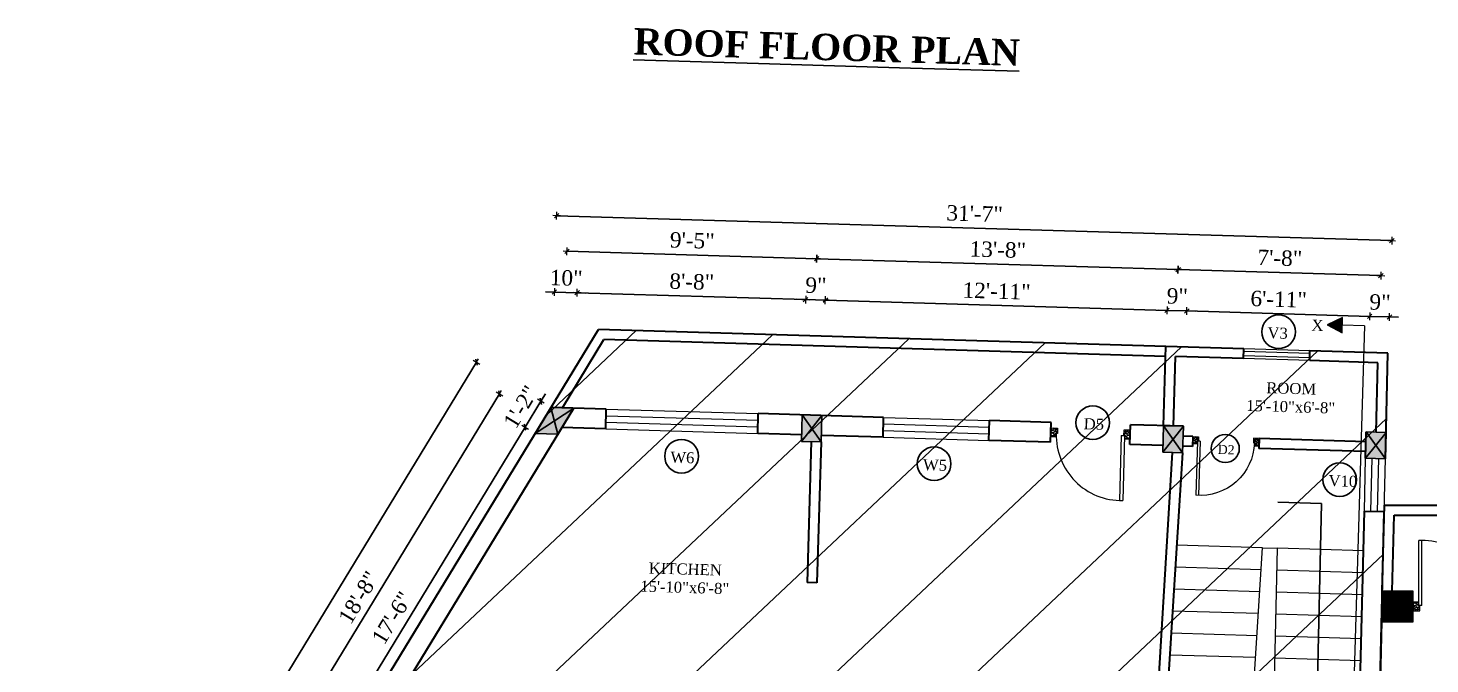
# Model space of a CAD drawing. Header units: inches. Extents: x 4069 to 291496, y -47643 to 12535.
# Drawn here: x 139209 to 139845, y -20518 to -20229 of the extents above; entities that cross this region are included whole.
import ezdxf

# ---------------------------------------------------------------- set-up
doc = ezdxf.new("R2010")
doc.units = ezdxf.units.IN
doc.header["$LTSCALE"] = 5
doc.header["$MEASUREMENT"] = 0
for name, color, linetype, lineweight in [('A-WALL', 7, 'Continuous', 9), ('Dimension', 7, 'Continuous', 18), ('DOOR', 62, 'Continuous', 0), ('Dw', 2, 'Continuous', 18), ('tefriş', 30, 'Continuous', 9)]:
    doc.layers.add(name, color=color, linetype=linetype, lineweight=lineweight)
doc.layers.add('dim line', color=7, linetype='Continuous', lineweight=15, true_color=0xfab2b2)
doc.layers.add('TEXT', color=6, linetype='Continuous')
doc.layers.add('WALL', color=7, linetype='Continuous')
doc.styles.add('ordinary', font='times.ttf')
doc.dimstyles.new('Copy of 96', dxfattribs={"dimtxt": 7, "dimasz": 4, "dimexe": 0.5, "dimexo": 0.5, "dimgap": 3, "dimtad": 1, "dimdec": 1, "dimzin": 11, "dimdsep": 46, "dimlunit": 4, "dimtxsty": 'ordinary', "dimblk": 'OBLIQUE', "dimcen": 0.09, "dimse1": 1, "dimse2": 1, "dimclrt": 6, "dimazin": 0, "dimtfac": 1, "dimtdec": 1, "dimtix": 1, "dimtmove": 2, "dimatfit": 3, "dimldrblk": 'leader', "dimfxl": 0.5, "dimfxlon": 1, "dimtolj": 1, "dimtzin": 0, "dimarcsym": 0})

# ---------------------------------------------------------------- blocks, each defined once
blk = doc.blocks.new('C1a')
at = {"color": 1, "ltscale": 5}
for p, q in [((18657.75, 4625.76), (18648.75, 4625.76)), ((18648.75, 4625.76), (18648.82, 4613.76)), ((18657.82, 4613.76), (18657.75, 4625.76)), ((18648.82, 4613.76), (18657.82, 4613.76))]:
    blk.add_line(p, q, dxfattribs=at)
blk = doc.blocks.new('c2a')
at = {"color": 1, "ltscale": 5}
for p, q in [((18091.63, 4625.76), (18084.82, 4613.76)), ((18101.98, 4625.76), (18091.63, 4625.76)), ((18095.17, 4613.76), (18101.98, 4625.76)), ((18084.82, 4613.76), (18095.17, 4613.76))]:
    blk.add_line(p, q, dxfattribs=at)
blk = doc.blocks.new('A$C27B36B59')
at = {"layer": 'DOOR'}
for p, q in [((0, 4), (0, 0)), ((2.5, 4), (0, 4)), ((0, 0), (3, 0)), ((2.5, 2.5), (2.5, 4)), ((3, 2.5), (2.5, 2.5)), ((3, 0), (3, 2.5))]:
    blk.add_line(p, q, dxfattribs=at)
for centre, radius, start, end in [((-1.4, -0.54), 4.75, 22.14107, 72.83803), ((1.34, 2.09), 1.64, 45.13802, 144.89476), ((2.21, 0.3), 2.49, 83.31492, 152.65798), ((0.13, 0.37), 2.05, 349.48753, 93.68048), ((1.96, -0.47), 2.01, 58.74475, 166.49498), ((-0.06, 0.32), 1.13, 343.54197, 86.94698), ((2.08, -0.4), 1.17, 38.28162, 160.15192)]:
    blk.add_arc(centre, radius, start, end, dxfattribs=at)
blk = doc.blocks.new('D2')
at = {"layer": 'DOOR'}
for p, q in [((74473.95, 24047.59), (74473.95, 24018.09)), ((74473.95, 24047.59), (74475.45, 24047.59)), ((74475.45, 24047.59), (74475.45, 24018.13))]:
    blk.add_line(p, q, dxfattribs=at)
blk.add_arc((74473.95, 24047.59), 29.5, 180, 272.9146, dxfattribs=at)
at = {"layer": 'DOOR', "xscale": -1, "rotation": 180}
blk.add_blockref('A$C27B36B59', (74441.95, 24050.09), dxfattribs=at)
at = {"layer": 'DOOR', "rotation": 180}
blk.add_blockref('A$C27B36B59', (74477.95, 24050.09), dxfattribs=at)
blk = doc.blocks.new('x-x')
at = {"ltscale": 5}
for points in [[(11364.03, -701.52), (11364.03, -694.51), (11357.15, -698.09)], [(11364.03, -1135.52), (11364.03, -1128.51), (11357.15, -1132.09)]]:
    blk.add_hatch(color=256, dxfattribs=at).paths.add_polyline_path(points)
for p, q in [((11364.03, -694.51), (11357.15, -698.09)), ((11357.15, -698.09), (11364.03, -701.52)), ((11364.03, -701.52), (11364.03, -694.51)), ((11374.13, -698.09), (11364.03, -698.09)), ((11374.13, -698.09), (11374.13, -1132.09)), ((11364.03, -1128.51), (11357.15, -1132.09)), ((11364.03, -1135.52), (11364.03, -1128.51)), ((11357.15, -1132.09), (11364.03, -1135.52)), ((11374.13, -1132.09), (11364.03, -1132.09))]:
    blk.add_line(p, q, dxfattribs=at)
at = {"layer": 'A-WALL', "color": 1, "ltscale": 5}
blk.add_line((11374.13, -1120.09), (11374.13, -1132.09), dxfattribs=at)
at = {"layer": 'TEXT', "style": 'ordinary'}
for p in [(11350.08, -700.97), (11350.08, -1134.1)]:
    blk.add_text('X', height=5, dxfattribs=at).set_placement(p)
blk = doc.blocks.new('oblique')
at = {"color": 0, "lineweight": -2}
blk.add_line((0.25, 0.25), (-0.25, -0.25), dxfattribs=at)
at = {"layer": 'dim line', "lineweight": 9}
for p, q in [((-0.4375, 0), (0.4375, 0)), ((0, 0.4375), (0, -0.4375))]:
    blk.add_line(p, q, dxfattribs=at)
blk = doc.blocks.new('*D4146')
at = {"layer": 'A-WALL', "color": 0, "lineweight": -2, "ltscale": 50, "transparency": 16777216}
blk.add_line((139325.06, -20590.09), (139434.38, -20410.27), dxfattribs=at)
at = {"layer": 'Defpoints', "color": 0, "ltscale": 50, "transparency": 16777216}
for p in [(139434.38, -20410.27), (139438.95, -20413.05), (139329.62, -20592.86)]:
    blk.add_point(p, dxfattribs=at)
at = {"layer": 'A-WALL', "color": 0, "lineweight": -2, "ltscale": 50, "transparency": 16777216, "xscale": 4, "yscale": 4, "zscale": 4}
for p, rotation in [((139434.38, -20410.27), 58.70147092311511), ((139325.06, -20590.09), 238.7014709231151)]:
    blk.add_blockref('oblique', p, dxfattribs=dict(at, rotation=rotation))
at = {"layer": 'A-WALL', "color": 6, "ltscale": 50, "transparency": 16777216, "insert": (139374.1, -20496.77), "char_height": 7, "attachment_point": 5, "rotation": 58.70147, "style": 'ordinary'}
blk.add_mtext('\\A1;17\'-6"', dxfattribs=at)
blk = doc.blocks.new('_OBLIQUE')
at = {"color": 0, "linetype": 'ByBlock'}
blk.add_line((-0.5, -0.5), (0.5, 0.5), dxfattribs=at)
blk = doc.blocks.new('leader')
at = {"layer": 'Dimension'}
for p, q in [((0, -4.33), (0, 4.33)), ((-4.42, 0), (4.42, 0))]:
    blk.add_line(p, q, dxfattribs=at)
blk = doc.blocks.new('*D4147')
at = {"layer": 'A-WALL', "color": 0, "lineweight": -2, "ltscale": 50, "transparency": 16777216}
for p, q in [((139434.38, -20410.27), (139441.55, -20398.48)), ((139441.55, -20398.48), (139443.63, -20395.06)), ((139434.38, -20410.27), (139432.3, -20413.69))]:
    blk.add_line(p, q, dxfattribs=at)
at = {"layer": 'Defpoints', "color": 0, "ltscale": 50, "transparency": 16777216}
for p in [(139441.55, -20398.48), (139446.11, -20401.25), (139438.95, -20413.05)]:
    blk.add_point(p, dxfattribs=at)
at = {"layer": 'A-WALL', "color": 0, "lineweight": -2, "ltscale": 50, "transparency": 16777216, "xscale": 4, "yscale": 4, "zscale": 4}
for p, rotation in [((139441.55, -20398.48), 238.7014709231151), ((139434.38, -20410.27), 58.70147092311513)]:
    blk.add_blockref('oblique', p, dxfattribs=dict(at, rotation=rotation))
at = {"layer": 'A-WALL', "color": 6, "ltscale": 50, "transparency": 16777216, "insert": (139432.41, -20401), "char_height": 7, "attachment_point": 5, "rotation": 58.70147, "style": 'ordinary'}
blk.add_mtext('\\A1;1\'-2"', dxfattribs=at)
blk = doc.blocks.new('*D4148')
at = {"layer": 'A-WALL', "color": 0, "lineweight": -2, "ltscale": 50, "transparency": 16777216}
blk.add_line((139422.75, -20395.12), (139306.25, -20586.73), dxfattribs=at)
at = {"layer": 'Defpoints', "color": 0, "ltscale": 50, "transparency": 16777216}
for p in [(139442.53, -20407.15), (139306.25, -20586.73), (139326.04, -20598.76)]:
    blk.add_point(p, dxfattribs=at)
at = {"layer": 'A-WALL', "color": 0, "lineweight": -2, "ltscale": 50, "transparency": 16777216, "xscale": 4, "yscale": 4, "zscale": 4}
for p, rotation in [((139422.75, -20395.12), 58.70147092277564), ((139306.25, -20586.73), 238.7014709227756)]:
    blk.add_blockref('oblique', p, dxfattribs=dict(at, rotation=rotation))
at = {"layer": 'A-WALL', "color": 6, "ltscale": 50, "transparency": 16777216, "insert": (139358.9, -20487.52), "char_height": 7, "attachment_point": 5, "rotation": 58.70147, "style": 'ordinary'}
blk.add_mtext('\\A1;18\'-8"', dxfattribs=at)
blk = doc.blocks.new('*D4150')
at = {"layer": 'A-WALL', "color": 0, "lineweight": -2, "ltscale": 50, "transparency": 16777216}
blk.add_line((139210.42, -20712.84), (139412.34, -20380.72), dxfattribs=at)
at = {"layer": 'Defpoints', "color": 0, "ltscale": 50, "transparency": 16777216}
for p in [(139412.34, -20380.72), (139446.11, -20401.25), (139244.19, -20733.38)]:
    blk.add_point(p, dxfattribs=at)
at = {"layer": 'A-WALL', "color": 0, "lineweight": -2, "ltscale": 50, "transparency": 16777216, "xscale": 4, "yscale": 4, "zscale": 4}
for p, rotation in [((139412.34, -20380.72), 58.70147092277679), ((139210.42, -20712.84), 238.7014709227768)]:
    blk.add_blockref('oblique', p, dxfattribs=dict(at, rotation=rotation))
at = {"layer": 'A-WALL', "color": 6, "ltscale": 50, "transparency": 16777216, "insert": (139305.77, -20543.37), "char_height": 7, "attachment_point": 5, "rotation": 58.70147, "style": 'ordinary'}
blk.add_mtext('\\A1;32\'-5"', dxfattribs=at)
blk = doc.blocks.new('*D4151')
at = {"layer": 'A-WALL', "color": 0, "lineweight": -2, "ltscale": 50, "transparency": 16777216}
for p, q in [((139447.68, -20348.9), (139443.68, -20348.79)), ((139447.68, -20348.9), (139458.02, -20349.21)), ((139458.02, -20349.21), (139462.02, -20349.33))]:
    blk.add_line(p, q, dxfattribs=at)
at = {"layer": 'Defpoints', "color": 0, "ltscale": 50, "transparency": 16777216}
for p in [(139458.02, -20349.21), (139446.11, -20401.25), (139456.46, -20401.56)]:
    blk.add_point(p, dxfattribs=at)
at = {"layer": 'A-WALL', "color": 0, "lineweight": -2, "ltscale": 50, "transparency": 16777216, "xscale": 4, "yscale": 4, "zscale": 4}
for p, rotation in [((139447.68, -20348.9), 358.2899854285528), ((139458.02, -20349.21), 178.2899854285528)]:
    blk.add_blockref('oblique', p, dxfattribs=dict(at, rotation=rotation))
at = {"layer": 'A-WALL', "color": 6, "ltscale": 50, "transparency": 16777216, "insert": (139453.05, -20342.5), "char_height": 7, "attachment_point": 5, "rotation": 358.28999, "style": 'ordinary'}
blk.add_mtext('\\A1;10"', dxfattribs=at)
blk = doc.blocks.new('*D4152')
at = {"layer": 'A-WALL', "color": 0, "lineweight": -2, "ltscale": 50, "transparency": 16777216}
blk.add_line((139458.02, -20349.21), (139561.63, -20352.31), dxfattribs=at)
at = {"layer": 'Defpoints', "color": 0, "ltscale": 50, "transparency": 16777216}
for p in [(139561.63, -20352.31), (139456.46, -20401.56), (139560.06, -20404.66)]:
    blk.add_point(p, dxfattribs=at)
at = {"layer": 'A-WALL', "color": 0, "lineweight": -2, "ltscale": 50, "transparency": 16777216, "xscale": 4, "yscale": 4, "zscale": 4}
for p, rotation in [((139458.02, -20349.21), 178.2899854285077), ((139561.63, -20352.31), 358.2899854285077)]:
    blk.add_blockref('oblique', p, dxfattribs=dict(at, rotation=rotation))
at = {"layer": 'A-WALL', "color": 6, "ltscale": 50, "transparency": 16777216, "insert": (139510.02, -20344.2), "char_height": 7, "attachment_point": 5, "rotation": 358.28999, "style": 'ordinary'}
blk.add_mtext('\\A1;8\'-8"', dxfattribs=at)
blk = doc.blocks.new('*D4153')
at = {"layer": 'A-WALL', "color": 0, "lineweight": -2, "ltscale": 50, "transparency": 16777216}
for p, q in [((139561.63, -20352.31), (139557.63, -20352.19)), ((139561.63, -20352.31), (139570.62, -20352.58)), ((139570.62, -20352.58), (139574.62, -20352.69))]:
    blk.add_line(p, q, dxfattribs=at)
at = {"layer": 'Defpoints', "color": 0, "ltscale": 50, "transparency": 16777216}
for p in [(139570.62, -20352.58), (139560.06, -20404.66), (139569.06, -20404.92)]:
    blk.add_point(p, dxfattribs=at)
at = {"layer": 'A-WALL', "color": 0, "lineweight": -2, "ltscale": 50, "transparency": 16777216, "xscale": 4, "yscale": 4, "zscale": 4}
for p, rotation in [((139561.63, -20352.31), 358.2899854285077), ((139570.62, -20352.58), 178.2899854285077)]:
    blk.add_blockref('oblique', p, dxfattribs=dict(at, rotation=rotation))
at = {"layer": 'A-WALL', "color": 6, "ltscale": 50, "transparency": 16777216, "insert": (139566.32, -20345.87), "char_height": 7, "attachment_point": 5, "rotation": 358.28999, "style": 'ordinary'}
blk.add_mtext('\\A1;9"', dxfattribs=at)
blk = doc.blocks.new('*D4154')
at = {"layer": 'A-WALL', "color": 0, "lineweight": -2, "ltscale": 50, "transparency": 16777216}
blk.add_line((139570.62, -20352.58), (139725.55, -20357.2), dxfattribs=at)
at = {"layer": 'Defpoints', "color": 0, "ltscale": 50, "transparency": 16777216}
for p in [(139725.55, -20357.2), (139569.06, -20404.92), (139723.99, -20409.55)]:
    blk.add_point(p, dxfattribs=at)
at = {"layer": 'A-WALL', "color": 0, "lineweight": -2, "ltscale": 50, "transparency": 16777216, "xscale": 4, "yscale": 4, "zscale": 4}
for p, rotation in [((139570.62, -20352.58), 178.2899854285077), ((139725.55, -20357.2), 358.2899854285077)]:
    blk.add_blockref('oblique', p, dxfattribs=dict(at, rotation=rotation))
at = {"layer": 'A-WALL', "color": 6, "ltscale": 50, "transparency": 16777216, "insert": (139648.28, -20348.39), "char_height": 7, "attachment_point": 5, "rotation": 358.28999, "style": 'ordinary'}
blk.add_mtext('\\A1;12\'-11"', dxfattribs=at)
blk = doc.blocks.new('*D4155')
at = {"layer": 'A-WALL', "color": 0, "lineweight": -2, "ltscale": 50, "transparency": 16777216}
for p, q in [((139725.55, -20357.2), (139721.55, -20357.08)), ((139725.55, -20357.2), (139734.55, -20357.47)), ((139734.55, -20357.47), (139738.55, -20357.59))]:
    blk.add_line(p, q, dxfattribs=at)
at = {"layer": 'Defpoints', "color": 0, "ltscale": 50, "transparency": 16777216}
for p in [(139734.55, -20357.47), (139723.99, -20409.55), (139732.99, -20409.82)]:
    blk.add_point(p, dxfattribs=at)
at = {"layer": 'A-WALL', "color": 0, "lineweight": -2, "ltscale": 50, "transparency": 16777216, "xscale": 4, "yscale": 4, "zscale": 4}
for p, rotation in [((139725.55, -20357.2), 358.2899854285077), ((139734.55, -20357.47), 178.2899854285077)]:
    blk.add_blockref('oblique', p, dxfattribs=dict(at, rotation=rotation))
at = {"layer": 'A-WALL', "color": 6, "ltscale": 50, "transparency": 16777216, "insert": (139730.25, -20350.77), "char_height": 7, "attachment_point": 5, "rotation": 358.28999, "style": 'ordinary'}
blk.add_mtext('\\A1;9"', dxfattribs=at)
blk = doc.blocks.new('*D4156')
at = {"layer": 'A-WALL', "color": 0, "lineweight": -2, "ltscale": 50, "transparency": 16777216}
blk.add_line((139734.55, -20357.47), (139817.51, -20359.95), dxfattribs=at)
at = {"layer": 'Defpoints', "color": 0, "ltscale": 50, "transparency": 16777216}
for p in [(139817.51, -20359.95), (139732.99, -20409.82), (139815.95, -20412.29)]:
    blk.add_point(p, dxfattribs=at)
at = {"layer": 'A-WALL', "color": 0, "lineweight": -2, "ltscale": 50, "transparency": 16777216, "xscale": 4, "yscale": 4, "zscale": 4}
for p, rotation in [((139734.55, -20357.47), 178.2899854285077), ((139817.51, -20359.95), 358.2899854285077)]:
    blk.add_blockref('oblique', p, dxfattribs=dict(at, rotation=rotation))
at = {"layer": 'A-WALL', "color": 6, "ltscale": 50, "transparency": 16777216, "insert": (139776.23, -20352.15), "char_height": 7, "attachment_point": 5, "rotation": 358.28999, "style": 'ordinary'}
blk.add_mtext('\\A1;6\'-11"', dxfattribs=at)
blk = doc.blocks.new('*D4157')
at = {"layer": 'A-WALL', "color": 0, "lineweight": -2, "ltscale": 50, "transparency": 16777216}
for p, q in [((139817.51, -20359.95), (139813.51, -20359.83)), ((139817.51, -20359.95), (139826.51, -20360.21)), ((139826.51, -20360.21), (139830.51, -20360.33))]:
    blk.add_line(p, q, dxfattribs=at)
at = {"layer": 'Defpoints', "color": 0, "ltscale": 50, "transparency": 16777216}
for p in [(139826.51, -20360.21), (139815.95, -20412.29), (139824.95, -20412.56)]:
    blk.add_point(p, dxfattribs=at)
at = {"layer": 'A-WALL', "color": 0, "lineweight": -2, "ltscale": 50, "transparency": 16777216, "xscale": 4, "yscale": 4, "zscale": 4}
for p, rotation in [((139817.51, -20359.95), 358.2899854285077), ((139826.51, -20360.21), 178.2899854285077)]:
    blk.add_blockref('oblique', p, dxfattribs=dict(at, rotation=rotation))
at = {"layer": 'A-WALL', "color": 6, "ltscale": 50, "transparency": 16777216, "insert": (139822.21, -20353.51), "char_height": 7, "attachment_point": 5, "rotation": 358.28999, "style": 'ordinary'}
blk.add_mtext('\\A1;9"', dxfattribs=at)
blk = doc.blocks.new('*D4158')
at = {"layer": 'A-WALL', "color": 0, "lineweight": -2, "ltscale": 50, "transparency": 16777216}
blk.add_line((139822.57, -20341.41), (139730.61, -20338.67), dxfattribs=at)
at = {"layer": 'Defpoints', "color": 0, "ltscale": 50, "transparency": 16777216}
for p in [(139730.61, -20338.67), (139728.49, -20409.68), (139820.45, -20412.43)]:
    blk.add_point(p, dxfattribs=at)
at = {"layer": 'A-WALL', "color": 0, "lineweight": -2, "ltscale": 50, "transparency": 16777216, "xscale": 4, "yscale": 4, "zscale": 4}
for p, rotation in [((139730.61, -20338.67), 178.2899854285041), ((139822.57, -20341.41), 358.289985428504)]:
    blk.add_blockref('oblique', p, dxfattribs=dict(at, rotation=rotation))
at = {"layer": 'A-WALL', "color": 6, "ltscale": 50, "transparency": 16777216, "insert": (139776.78, -20333.47), "char_height": 7, "attachment_point": 5, "rotation": 358.28999, "style": 'ordinary'}
blk.add_mtext('\\A1;7\'-8"', dxfattribs=at)
blk = doc.blocks.new('*D4159')
at = {"layer": 'A-WALL', "color": 0, "lineweight": -2, "ltscale": 50, "transparency": 16777216}
blk.add_line((139730.61, -20338.67), (139566.68, -20333.77), dxfattribs=at)
at = {"layer": 'Defpoints', "color": 0, "ltscale": 50, "transparency": 16777216}
for p in [(139566.68, -20333.77), (139564.56, -20404.79), (139728.49, -20409.68)]:
    blk.add_point(p, dxfattribs=at)
at = {"layer": 'A-WALL', "color": 0, "lineweight": -2, "ltscale": 50, "transparency": 16777216, "xscale": 4, "yscale": 4, "zscale": 4}
for p, rotation in [((139566.68, -20333.77), 178.2899854285077), ((139730.61, -20338.67), 358.2899854285077)]:
    blk.add_blockref('oblique', p, dxfattribs=dict(at, rotation=rotation))
at = {"layer": 'A-WALL', "color": 6, "ltscale": 50, "transparency": 16777216, "insert": (139648.84, -20329.66), "char_height": 7, "attachment_point": 5, "rotation": 358.28999, "style": 'ordinary'}
blk.add_mtext('\\A1;13\'-8"', dxfattribs=at)
blk = doc.blocks.new('*D4160')
at = {"layer": 'A-WALL', "color": 0, "lineweight": -2, "ltscale": 50, "transparency": 16777216}
blk.add_line((139566.68, -20333.77), (139453.41, -20330.39), dxfattribs=at)
at = {"layer": 'Defpoints', "color": 0, "ltscale": 50, "transparency": 16777216}
for p in [(139453.41, -20330.39), (139451.29, -20401.41), (139564.56, -20404.79)]:
    blk.add_point(p, dxfattribs=at)
at = {"layer": 'A-WALL', "color": 0, "lineweight": -2, "ltscale": 50, "transparency": 16777216, "xscale": 4, "yscale": 4, "zscale": 4}
for p, rotation in [((139453.41, -20330.39), 178.2899854285077), ((139566.68, -20333.77), 358.2899854285077)]:
    blk.add_blockref('oblique', p, dxfattribs=dict(at, rotation=rotation))
at = {"layer": 'A-WALL', "color": 6, "ltscale": 50, "transparency": 16777216, "insert": (139510.24, -20325.51), "char_height": 7, "attachment_point": 5, "rotation": 358.28999, "style": 'ordinary'}
blk.add_mtext('\\A1;9\'-5"', dxfattribs=at)
blk = doc.blocks.new('*D4161')
at = {"layer": 'A-WALL', "color": 0, "lineweight": -2, "ltscale": 50, "transparency": 16777216}
blk.add_line((139448.71, -20314.23), (139827.54, -20325.54), dxfattribs=at)
at = {"layer": 'Defpoints', "color": 0, "ltscale": 50, "transparency": 16777216}
for p in [(139827.54, -20325.54), (139446.11, -20401.25), (139824.95, -20412.56)]:
    blk.add_point(p, dxfattribs=at)
at = {"layer": 'A-WALL', "color": 0, "lineweight": -2, "ltscale": 50, "transparency": 16777216, "xscale": 4, "yscale": 4, "zscale": 4}
for p, rotation in [((139448.71, -20314.23), 178.2899854285077), ((139827.54, -20325.54), 358.2899854285077)]:
    blk.add_blockref('oblique', p, dxfattribs=dict(at, rotation=rotation))
at = {"layer": 'A-WALL', "color": 6, "ltscale": 50, "transparency": 16777216, "insert": (139638.32, -20313.31), "char_height": 7, "attachment_point": 5, "rotation": 358.28999, "style": 'ordinary'}
blk.add_mtext('\\A1;31\'-7"', dxfattribs=at)

msp = doc.modelspace()

# ---------------------------------------------------------------- hatches: boundary and pattern name
at = {"layer": 'A-WALL', "ltscale": 5}
h = msp.add_hatch(dxfattribs=at)
h.set_pattern_fill('ANSI31', color=256)
h.set_pattern_definition([(45, (115401.16021, -22137.32195), (-0.08838834765, 0.08838834765), [])])
h.paths.add_polyline_path([(139823.23823, -20498.6008), (139837.23823, -20498.6008), (139837.23823, -20484.6008), (139823.23823, -20484.6008)])
at = {"layer": 'WALL', "linetype": 'ByBlock', "ltscale": 5, "true_color": 0xf8991e}
h = msp.add_hatch(dxfattribs=at)
h.set_pattern_fill('ANSI31', color=30, scale=350, angle=-1.71001457)
h.set_pattern_definition([(43.29, (131960.1, -17236.95), (-29.99899, 31.8453), [])])
h.paths.add_polyline_path([(139222.6859, -20768.75004), (139467.62073, -20365.87972), (139825.90908, -20376.57615), (139816.08424, -20786.46551)])
h = msp.add_hatch(color=30, dxfattribs=at)
h.dxf.hatch_style = 1
h.paths.add_polyline_path([(139447.70237, -20407.30378), (139449.29048, -20413.35387), (139456.4593, -20401.56254)])
h.paths.add_polyline_path([(139447.70237, -20407.30378), (139456.4593, -20401.56254), (139446.11425, -20401.2537)])
h.paths.add_polyline_path([(139446.11425, -20401.2537), (139438.94543, -20413.04502), (139447.70237, -20407.30378)])
h.paths.add_polyline_path([(139447.70237, -20407.30378), (139438.94543, -20413.04502), (139449.29048, -20413.35387)])
h = msp.add_hatch(color=30, dxfattribs=at)
h.dxf.hatch_style = 1
h.paths.add_polyline_path([(139564.38235, -20410.78718), (139559.70531, -20416.65022), (139568.7013, -20416.91879)])
h.paths.add_polyline_path([(139568.7013, -20416.91879), (139569.05939, -20404.92413), (139564.38235, -20410.78718)])
h.paths.add_polyline_path([(139564.38235, -20410.78718), (139569.05939, -20404.92413), (139560.0634, -20404.65556)])
h.paths.add_polyline_path([(139560.0634, -20404.65556), (139559.70531, -20416.65022), (139564.38235, -20410.78718)])
h = msp.add_hatch(color=30, dxfattribs=at)
h.dxf.hatch_style = 1
h.paths.add_polyline_path([(139728.30931, -20415.68109), (139723.63227, -20421.54414), (139732.62826, -20421.81271)])
h.paths.add_polyline_path([(139732.62826, -20421.81271), (139732.98636, -20409.81805), (139728.30931, -20415.68109)])
h.paths.add_polyline_path([(139728.30931, -20415.68109), (139732.98636, -20409.81805), (139723.99036, -20409.54948)])
h.paths.add_polyline_path([(139723.99036, -20409.54948), (139723.63227, -20421.54414), (139728.30931, -20415.68109)])
h = msp.add_hatch(color=30, dxfattribs=at)
h.dxf.hatch_style = 1
h.paths.add_polyline_path([(139824.66115, -20424.56028), (139820.30523, -20418.42756), (139815.66499, -20424.2917)])
h.paths.add_polyline_path([(139824.66115, -20424.56028), (139824.94547, -20412.56342), (139820.30523, -20418.42756)])
h.paths.add_polyline_path([(139824.94547, -20412.56342), (139815.94931, -20412.29485), (139820.30523, -20418.42756)])
h.paths.add_polyline_path([(139820.30523, -20418.42756), (139815.94931, -20412.29485), (139815.66499, -20424.2917)])

# ---------------------------------------------------------------- linework, layer by layer
at = {"color": 1, "ltscale": 5}
for p, q in [((139438.94543, -20413.04502), (139456.4593, -20401.56254)), ((139446.11425, -20401.2537), (139449.29048, -20413.35387)), ((139559.70531, -20416.65022), (139569.05939, -20404.92413)), ((139568.7013, -20416.91879), (139560.0634, -20404.65556)), ((139723.63227, -20421.54414), (139732.98636, -20409.81805)), ((139732.62826, -20421.81271), (139723.99036, -20409.54948)), ((139815.66499, -20424.2917), (139824.94547, -20412.56342)), ((139824.66115, -20424.56028), (139815.94931, -20412.29485)), ((139729.669, -20473.74745), (139729.33459, -20473.72623))]:
    msp.add_line(p, q, dxfattribs=at)
at = {"layer": 'A-WALL', "lineweight": 30}
for p, q in [((139222.6859, -20768.75004), (139467.62073, -20365.87972)), ((139760.452, -20374.62198), (139467.62073, -20365.87972)), ((139451.28678, -20401.40812), (139470.10494, -20370.45589)), ((139724.93035, -20378.06351), (139470.10494, -20370.45589)), ((139723.99036, -20409.54948), (139725.06464, -20373.56551)), ((139760.31772, -20379.11997), (139760.452, -20374.62198)), ((139728.48836, -20409.68377), (139729.42835, -20378.19779)), ((139760.31772, -20379.11997), (139729.42835, -20378.19779)), ((139790.30436, -20380.0152), (139790.43864, -20375.5172)), ((139821.19372, -20380.93738), (139790.30436, -20380.0152)), ((139825.79842, -20376.57284), (139790.43864, -20375.5172)), ((139820.44739, -20412.42913), (139821.19372, -20380.93738)), ((139824.66115, -20424.56028), (139825.79842, -20376.57284)), ((139374.31652, -20536.67149), (139456.4593, -20401.56254)), ((139471.22269, -20402.00329), (139446.11425, -20401.2537)), ((139470.95412, -20410.99928), (139471.22269, -20402.00329)), ((139539.92339, -20413.05831), (139540.19196, -20404.06232)), ((139597.04692, -20405.75968), (139540.19196, -20404.06232)), ((139596.77835, -20414.75567), (139597.04692, -20405.75968)), ((139470.95412, -20410.99928), (139451.08269, -20410.40604)), ((139559.79483, -20413.65156), (139539.92339, -20413.05831)), ((139644.75698, -20416.18804), (139645.02555, -20407.19205)), ((139673.01308, -20408.02759), (139645.02555, -20407.19205)), ((139672.74451, -20417.02358), (139673.01308, -20408.02759)), ((139708.72848, -20418.09786), (139708.99704, -20409.10187)), ((139732.98636, -20409.81805), (139708.99704, -20409.10187)), ((139815.66499, -20424.2917), (139815.94931, -20412.29485)), ((139564.2033, -20416.7845), (139562.29348, -20480.756)), ((139568.7013, -20416.91879), (139566.79148, -20480.89029)), ((139596.77835, -20414.75567), (139568.79082, -20413.92012)), ((139672.74451, -20417.02358), (139644.75698, -20416.18804)), ((139723.7218, -20418.54547), (139708.72848, -20418.09786)), ((139737.21578, -20418.94833), (139732.71779, -20418.81404)), ((139737.35007, -20414.45033), (139732.85207, -20414.31605)), ((139737.35007, -20414.45033), (139737.21578, -20418.94833)), ((139767.33551, -20415.34552), (139767.20122, -20419.84352)), ((139815.73607, -20421.29249), (139767.20122, -20419.84352)), ((139815.84269, -20416.79367), (139767.33551, -20415.34552)), ((139727.94775, -20421.67297), (139720.83704, -20539.51326)), ((139732.62826, -20421.81271), (139725.15252, -20539.6421)), ((139812.58488, -20554.25767), (139815.09636, -20448.28542)), ((139815.09636, -20448.28542), (139824.09252, -20448.55399)), ((139818.65757, -20677.88313), (139824.09252, -20448.55399)), ((139823.23823, -20484.6008), (139824.16251, -20445.6008)), ((139824.16251, -20445.6008), (139887.1245, -20445.6008)), ((139827.73949, -20484.6008), (139828.55712, -20450.1008)), ((139828.55712, -20450.1008), (139891.6245, -20450.1008)), ((139566.79148, -20480.89029), (139562.29348, -20480.756)), ((139823.23823, -20484.6008), (139821.32068, -20565.51237))]:
    msp.add_line(p, q, dxfattribs=at)
at = {"layer": 'A-WALL', "ltscale": 5}
msp.add_lwpolyline([(139823.23823, -20498.6008), (139837.23823, -20498.6008), (139837.23823, -20484.6008), (139823.23823, -20484.6008)], close=True, dxfattribs=at)
at = {"layer": 'Dw', "color": 3}
for p, q in [((139790.43864, -20375.5172), (139760.452, -20374.62198)), ((139790.30436, -20380.0152), (139760.31772, -20379.11997)), ((139790.34166, -20378.76576), (139760.35502, -20377.87053)), ((139790.40134, -20376.76665), (139760.4147, -20375.87142)), ((139471.13317, -20405.00196), (139540.10244, -20407.06098)), ((139471.22269, -20402.00329), (139540.19196, -20404.06232)), ((139597.04692, -20405.75968), (139645.02555, -20407.19205)), ((139470.95412, -20410.99928), (139539.92339, -20413.05831)), ((139471.04365, -20408.00062), (139540.01292, -20410.05965)), ((139596.86788, -20411.75701), (139644.8465, -20413.18937)), ((139596.9574, -20408.75834), (139644.93602, -20410.19071)), ((139596.77835, -20414.75567), (139644.75698, -20416.18804)), ((139815.09636, -20448.28542), (139815.66499, -20424.2917)), ((139818.09486, -20448.38417), (139818.66349, -20424.39045)), ((139821.09402, -20448.45525), (139821.66265, -20424.46153)), ((139824.09317, -20448.52633), (139824.66181, -20424.53261))]:
    msp.add_line(p, q, dxfattribs=at)
at = {"layer": 'tefriş', "ltscale": 5}
for p, q in [((139768.95004, -20464.9157), (139729.96741, -20463.7519)), ((139765.14882, -20524.82895), (139768.95004, -20464.9157)), ((139768.95004, -20464.9157), (139775.68725, -20465.11684)), ((139774.26564, -20525.10188), (139775.68725, -20465.11684)), ((139814.66988, -20466.28063), (139775.68725, -20465.11684)), ((139768.31722, -20474.89003), (139729.33459, -20473.72623)), ((139814.43289, -20476.28066), (139775.45025, -20475.11687)), ((139767.68439, -20484.86436), (139728.70176, -20483.70056)), ((139814.19596, -20486.27767), (139775.21333, -20485.11387)), ((139767.05157, -20494.83869), (139728.06893, -20493.67489)), ((139813.95909, -20496.27278), (139774.97645, -20495.10898)), ((139766.41589, -20504.85787), (139727.43326, -20503.69407)), ((139813.72212, -20506.27167), (139774.73949, -20505.10788)), ((139765.78591, -20514.78735), (139726.80328, -20513.62355)), ((139813.4852, -20516.26868), (139774.50256, -20515.10488))]:
    msp.add_line(p, q, dxfattribs=at)
at = {"layer": 'TEXT'}
for centre, radius in [((139776.19365, -20366.9279), 7.64038), ((139691.90173, -20408.1717), 7.64038), ((139505.34972, -20423.37997), 7.64038), ((139619.94902, -20426.80125), 7.64038), ((139751.99857, -20419.90091), 6.36673), ((139803.89958, -20434.01874), 7.64038)]:
    msp.add_circle(centre, radius, dxfattribs=at)
at = {"layer": 'WALL', "color": 2, "linetype": 'ByBlock', "ltscale": 5}
for p in [(139775.87104, -20444.27815), (139793.58371, -20538.03114)]:
    msp.add_line(p, (139795.67221, -20444.8693), dxfattribs=at)
for points in [[(139438.94543, -20413.04502), (139449.29048, -20413.35387), (139456.4593, -20401.56254), (139446.11425, -20401.2537)], [(139559.70531, -20416.65022), (139568.7013, -20416.91879), (139569.05939, -20404.92413), (139560.0634, -20404.65556)], [(139723.63227, -20421.54414), (139732.62826, -20421.81271), (139732.98636, -20409.81805), (139723.99036, -20409.54948)], [(139815.94931, -20412.29485), (139815.66499, -20424.2917), (139824.66115, -20424.56028), (139824.94547, -20412.56342)]]:
    msp.add_lwpolyline(points, close=True, dxfattribs=at)

# ---------------------------------------------------------------- block references
at = {"layer": 'A-WALL', "color": 1, "rotation": 358.2899854285037}
msp.add_blockref('x-x', (128466.94215, -19327.05539), dxfattribs=at)
at = {"layer": 'WALL', "color": 2, "linetype": 'ByBlock', "ltscale": 5, "rotation": 358.2899854285037}
for name, p in [('c2a', (121224.50114, -24485.08125)), ('C1a', (121037.47204, -24479.49764))]:
    msp.add_blockref(name, p, dxfattribs=at)
at = {"layer": 'WALL', "color": 2, "linetype": 'ByBlock'}
for p, rotation in [((64546.46169, -42228.48508), 358.2899854285037), ((214315.18946, 3556.48711), 180.0000000001832)]:
    msp.add_blockref('D2', p, dxfattribs=dict(at, rotation=rotation))
at = {"layer": 'WALL', "color": 2, "linetype": 'ByBlock', "xscale": -0.8332999999984169, "yscale": 0.8333000000002357, "zscale": 0.8333, "rotation": 358.2899854285037}
msp.add_blockref('D2', (201174.14718, -42298.46706), dxfattribs=at)

# ---------------------------------------------------------------- texts
at = {"layer": 'TEXT', "style": 'ordinary'}
for s, height, rotation, p in [('V3', 5, 358.29037351, (139771.07145, -20369.84047)), ('D5', 5, 358.28959735, (139687.71412, -20411.11211)), ('D2', 4.1665, 358.28959735, (139748.50903, -20422.35116)), ('W6', 5, 358.29037351, (139500.22753, -20426.29253)), ('W5', 5, 358.29037351, (139614.82683, -20429.71381)), ('V10', 5, 358.29037351, (139798.77739, -20436.93131))]:
    msp.add_text(s, height=height, rotation=rotation, dxfattribs=at).set_placement(p)
at = {"layer": 'TEXT', "insert": (139571.06405, -20243.84952), "char_height": 12, "width": 219.8150831, "attachment_point": 8, "rotation": 358.28959735, "style": 'ordinary'}
msp.add_mtext('{\\fTimes New Roman|b1|i0|c0|p18;\\LROOF FLOOR PLAN}', dxfattribs=at)
at = {"layer": 'TEXT', "char_height": 5, "attachment_point": 8, "rotation": 358.28959735, "style": 'ordinary'}
for s, insert in [('ROOM\\P15\'-10"x6\'-8"', (139781.60241, -20403.51035)), ('KITCHEN\\P15\'-10"x6\'-8"', (139506.74349, -20485.49574))]:
    msp.add_mtext_dynamic_manual_height_columns(s, width=101.5687276, gutter_width=1720.71691, heights=[0], dxfattribs=dict(at, insert=insert))

# ---------------------------------------------------------------- dimensions: what is measured, and where the dimension line sits
at = {"layer": 'A-WALL', "ltscale": 50}
for base, p1, p2, angle, picture, middle in [((139827.5436, -20325.53637), (139446.11425, -20401.2537), (139824.94547, -20412.56342), 358.28998543, '*D4161', (139638.32406, -20313.31378)), ((139453.40694, -20330.39099), (139564.5614, -20404.78985), (139451.28678, -20401.40812), 358.28998543, '*D4160', (139510.24033, -20325.51412)), ((139566.68156, -20333.77272), (139728.48836, -20409.68377), (139564.5614, -20404.78985), 358.28998543, '*D4159', (139648.84081, -20329.66204)), ((139561.62624, -20352.30645), (139456.4593, -20401.56254), (139560.0634, -20404.65556), 178.28998543, '*D4152', (139510.01997, -20344.2023)), ((139570.62224, -20352.57502), (139560.0634, -20404.65556), (139569.05939, -20404.92413), 178.28998543, '*D4153', (139566.32031, -20345.873)), ((139725.55321, -20357.20036), (139569.05939, -20404.92413), (139723.99036, -20409.54948), 178.28998543, '*D4154', (139648.28169, -20348.39059)), ((139734.5492, -20357.46893), (139723.99036, -20409.54948), (139732.98636, -20409.81805), 178.28998543, '*D4155', (139730.24728, -20350.76692)), ((139817.51215, -20359.94573), (139732.98636, -20409.81805), (139815.94931, -20412.29485), 178.28998543, '*D4156', (139776.22645, -20352.14969)), ((139826.50831, -20360.2143), (139815.94931, -20412.29485), (139824.94547, -20412.56342), 178.28998543, '*D4157', (139822.20631, -20353.51229)), ((139441.54973, -20398.47858), (139438.94543, -20413.04502), (139446.11425, -20401.2537), 238.70147092, '*D4147', (139432.41125, -20400.99752)), ((139434.38091, -20410.26991), (139329.62086, -20592.86276), (139438.94543, -20413.04502), 238.70147092, '*D4146', (139374.10418, -20496.76534))]:
    dim = msp.add_linear_dim(base=base, p1=p1, p2=p2, angle=angle, dimstyle='Copy of 96', override={"dimdec": 0, "dimblk": 'oblique', "dimtdec": 0, "dimarcsym": 1}, dxfattribs=at)
    dim.commit()
    dim.dimension.update_dxf_attribs({"geometry": picture, "text_midpoint": middle})
for p1, p2, distance, picture, middle in [((139820.44739, -20412.42913), (139728.48836, -20409.68377), -71.04877, '*D4158', (139776.78411, -20333.47159)), ((139446.11425, -20401.2537), (139456.4593, -20401.56254), 52.37244, '*D4151', (139453.0454, -20342.50136)), ((139244.19237, -20733.37606), (139446.11425, -20401.2537), 39.52759, '*D4150', (139305.77227, -20543.37221)), ((139442.52984, -20407.14936), (139326.03645, -20598.75842), -23.15088, '*D4148', (139358.89554, -20487.51888))]:
    dim = msp.add_aligned_dim(p1=p1, p2=p2, distance=distance, dimstyle='Copy of 96', override={"dimdec": 0, "dimblk": 'oblique', "dimtdec": 0, "dimarcsym": 1}, dxfattribs=at)
    dim.commit()
    dim.dimension.update_dxf_attribs({"geometry": picture, "text_midpoint": middle})

doc.saveas('drawing.dxf')
